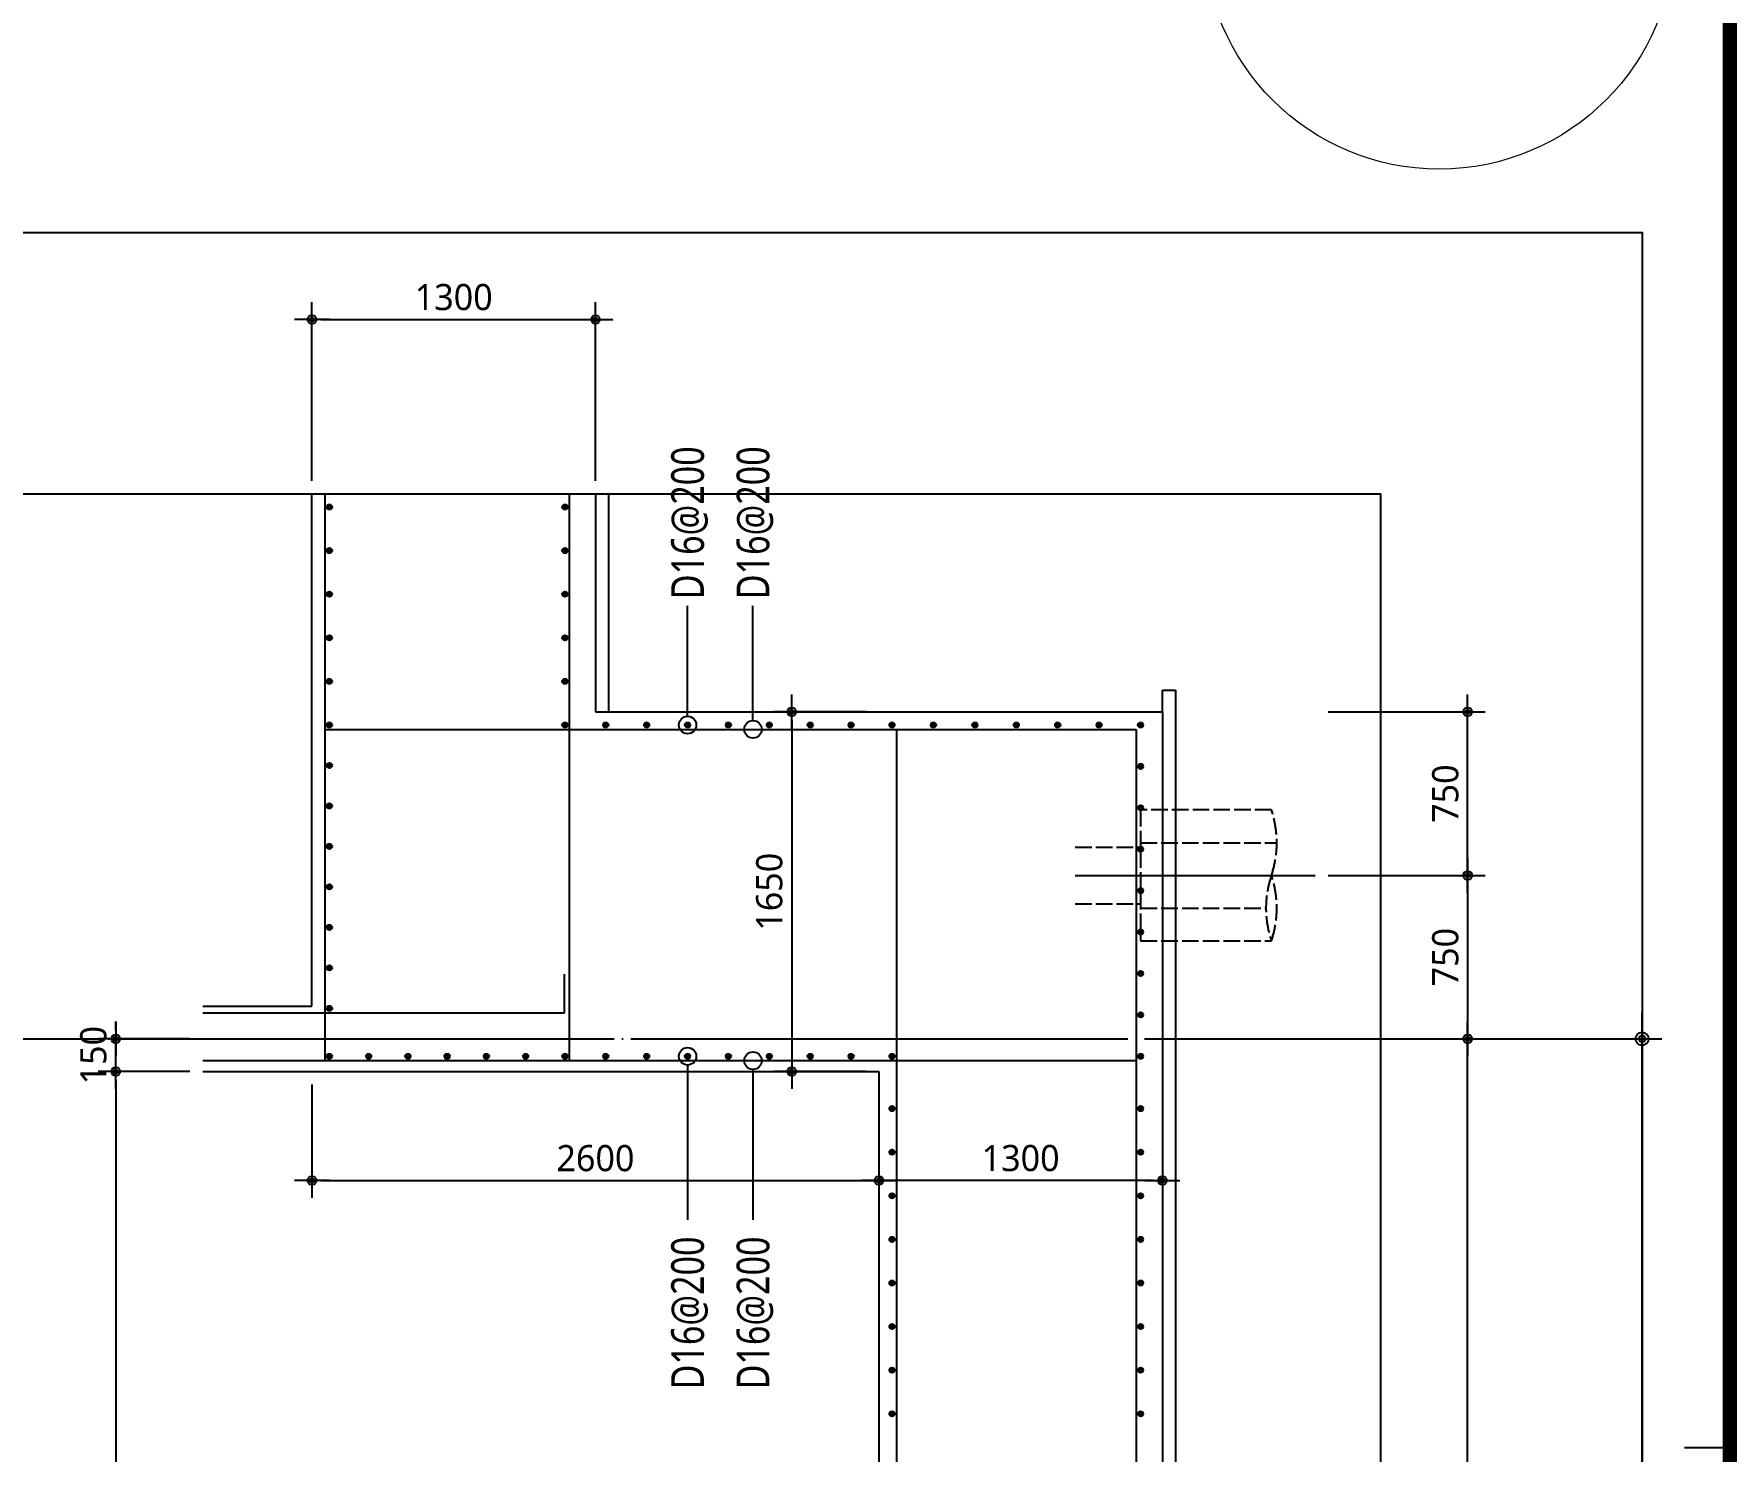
# Model space of a CAD drawing. Header units: millimetres. Extents: x 317501 to 814054, y -400799 to -14117.
# Drawn here: x 757303 to 765069, y -37734 to -31232 of the extents above; entities that cross this region are included whole.
import ezdxf
from ezdxf.enums import TextEntityAlignment as Align
from ezdxf.xclip import XClip

# ---------------------------------------------------------------- set-up
doc = ezdxf.new("R2010")
doc.units = ezdxf.units.MM
doc.header["$LTSCALE"] = 38
doc.header["$XCLIPFRAME"] = 0
for name, pattern in [('CEN', [62, 60, -1, 0, -1]), ('HID', [2.5, 2, -0.5]), ('XS-기초$0$HID', [2.3, 1.5, -0.8])]:
    doc.linetypes.add(name, pattern=pattern)
doc.layers.get('Defpoints').update_dxf_attribs({"color": 145})
for name, color, linetype in [('BAR1', 3, 'Continuous'), ('BARR', 1, 'Continuous'), ('CEN', 1, 'CEN'), ('DIM', 7, 'Continuous'), ('FORM_고양장항A-1BL-S-성능$0$FORM', 7, 'Continuous'), ('LEADER', 7, 'Continuous'), ('PI', 4, 'HID'), ('T', 1, 'Continuous'), ('W1', 11, 'Continuous'), ('XS-기초$0$252', 252, 'Continuous'), ('XS-기초$0$보강구간', 6, 'XS-기초$0$HID'), ('버림', 8, 'Continuous')]:
    doc.layers.add(name, color=color, linetype=linetype)
doc.layers.add('DEFPOINT', color=144, linetype='Continuous', plot=False)
doc.layers.add('FORM_고양장항A-1BL-S-성능$0$DEFPOINT', color=144, linetype='Continuous', plot=False)
doc.layers.add('TEXT', color=3, linetype='Continuous', lineweight=9)
doc.styles.add('맑은고딕', font='malgun.ttf')
doc.dimstyles.new('DIM_40', dxfattribs={"dimscale": 40, "dimtxt": 3, "dimasz": 1, "dimexe": 2, "dimexo": 1.5, "dimgap": 1, "dimtad": 1, "dimdec": 0, "dimzin": 0, "dimdsep": 46, "dimtxsty": '맑은고딕', "dimblk1": 'DIMDOT', "dimblk2": 'DIMDOT', "dimsah": 1, "dimcen": 0.09, "dimdle": 2, "dimclrd": 7, "dimclre": 7, "dimclrt": 6, "dimadec": 0, "dimazin": 0, "dimtfac": 1, "dimtdec": 0, "dimtix": 1, "dimtmove": 2, "dimatfit": 3, "dimldrblk": 'DIMDOT', "dimfxl": 0, "dimtolj": 1, "dimtzin": 0, "dimarcsym": 0})
doc.dimstyles.new('DIM_60', dxfattribs={"dimscale": 60, "dimtxt": 3, "dimasz": 1, "dimexe": 1.5, "dimexo": 2, "dimgap": 1, "dimtad": 1, "dimdec": 0, "dimzin": 0, "dimdsep": 46, "dimtxsty": '맑은고딕', "dimblk1": 'DIMDOT', "dimblk2": 'DIMDOT', "dimsah": 1, "dimcen": 0.09, "dimdle": 2, "dimclrd": 7, "dimclre": 7, "dimclrt": 3, "dimadec": 0, "dimazin": 0, "dimtfac": 1, "dimtdec": 0, "dimtix": 1, "dimtmove": 2, "dimatfit": 3, "dimldrblk": 'DIMDOT', "dimfxl": 0, "dimtolj": 1, "dimtzin": 0, "dimarcsym": 0})

# ---------------------------------------------------------------- blocks, each defined once
blk = doc.blocks.new('FORM_고양장항A-1BL-S-성능')
at = {"layer": 'FORM_고양장항A-1BL-S-성능$0$DEFPOINT', "color": 1}
blk.add_line((753, 434.5), (756, 434.5), dxfattribs=at)
at = {"layer": 'FORM_고양장항A-1BL-S-성능$0$FORM', "const_width": 1}
blk.add_lwpolyline([(25.5, 572.5), (25.5, 21.5), (756.5, 21.5), (756.5, 572.5)], close=True, dxfattribs=at)
at = {"layer": 'FORM_고양장항A-1BL-S-성능$0$FORM'}
blk.add_lwpolyline([(26, 572), (26, 22), (756, 22), (756, 572)], close=True, dxfattribs=at)
blk = doc.blocks.new('XS-기초$0$A$C762E058C')
at = {"layer": 'XS-기초$0$252'}
h = blk.add_hatch(color=256, dxfattribs=at)
h.dxf.hatch_style = 1
h.paths.add_polyline_path([(68150, -15900), (68150, -15100), (67650, -15100), (67650, -15900)])
h.paths.add_polyline_path([(60300, -15900), (60300, -15100), (59800, -15100), (59800, -15900)])
h.paths.add_polyline_path([(57590, -15900), (57340, -15900), (57340, -13415), (58140, -13415), (58140, -14615), (57590, -14615)])
h.paths.add_polyline_path([(58140, -12170), (58140, -10970), (57590, -10970), (57590, -8335), (58140, -8335), (58140, -6475), (57340, -6475), (57340, -12170)])
h.paths.add_polyline_path([(64580, -14615), (63780, -14615), (63780, -13415), (64580, -13415)])
h.paths.add_polyline_path([(68050, -13615), (67800, -13615), (67800, -12080), (68050, -12080)])
h.paths.add_polyline_path([(64580, -12170), (63780, -12170), (63780, -10970), (64580, -10970)])
h.paths.add_polyline_path([(70980, -12170), (70480, -12170), (70480, -10970), (71280, -10970), (71280, -15900), (70980, -15900), (70980, -14615), (70480, -14615), (70480, -13415), (70980, -13415)])
h.paths.add_polyline_path([(60310, -13615), (60560, -13615), (60560, -12080), (60310, -12080)])
h.paths.add_polyline_path([(50800, -12170), (50800, -10970), (50000, -10970), (50000, -12170)])
h.paths.add_polyline_path([(50800, -14615), (50800, -13415), (50000, -13415), (50000, -14615)])
h.paths.add_polyline_path([(46830, -13615), (47080, -13615), (47080, -12080), (46830, -12080)])
h.paths.add_polyline_path([(52175, -6475), (52175, -8335), (49225, -8335), (49225, -6475), (49925, -6475), (49925, -7635), (50700, -7635), (51475, -7635), (51475, -6475)])
h.paths.add_polyline_path([(63405, -6475), (63405, -7635), (64180, -7635), (64955, -7635), (64955, -6475), (65655, -6475), (65655, -8335), (62705, -8335), (62705, -6475)])
h.paths.add_polyline_path([(54570, -13615), (54320, -13615), (54320, -12080), (54570, -12080)])
h.paths.add_polyline_path([(62555, -4685), (62055, -4685), (62055, -2075), (61155, -2075), (61155, -2375), (61755, -2375), (61755, -4675), (56855, -4675), (56855, -2375), (57455, -2375), (57455, -2075), (56555, -2075), (56555, -4675), (54205, -4675), (54205, -4975), (61755, -4975), (61755, -5185), (62555, -5185)])
h.paths.add_polyline_path([(59965, -2075), (59965, -2375), (58645, -2375), (58645, -2075)], flags=17)
h.paths.add_polyline_path([(67650, -5185), (68450, -5185), (68450, -4685), (67650, -4685)])
h.paths.add_polyline_path([(80600, -5275), (80600, -4475), (80100, -4475), (80100, -5275)])
h.paths.add_polyline_path([(48285, -215), (48285, -340), (48285, -465), (51055, -465), (51055, -1885), (52105, -1885), (52105, -2375), (52405, -2375), (52405, -1585), (51355, -1585), (51355, -340), (51355, 905), (52405, 905), (52405, 1695), (52105, 1695), (52105, 1205), (51055, 1205), (51055, -215)])
h.paths.add_polyline_path([(48285, 7825), (48285, 7700), (48285, 7575), (51055, 7575), (51055, 6155), (52105, 6155), (52105, 5665), (52405, 5665), (52405, 6455), (51355, 6455), (51355, 7700), (51355, 8945), (52405, 8945), (52405, 9735), (52105, 9735), (52105, 9245), (51055, 9245), (51055, 7825)])
h.paths.add_polyline_path([(51405, 14290), (51405, 14540), (50775, 14540), (50775, 14290)])
h.paths.add_polyline_path([(52105, 13685), (52105, 14485), (52405, 14485), (52405, 13685)])
h.paths.add_polyline_path([(44765, 14270), (45065, 14270), (45065, 14670), (44765, 14670)])
h.paths.add_polyline_path([(45765, 14290), (45765, 14540), (47000, 14540), (47000, 14290)])
h.paths.add_polyline_path([(44765, 21250), (45065, 21250), (45065, 20850), (44765, 20850)])
h.paths.add_polyline_path([(45765, 21230), (45765, 20980), (47000, 20980), (47000, 21230)])
h.paths.add_polyline_path([(51405, 21230), (51405, 20980), (50775, 20980), (50775, 21230)])
h.paths.add_polyline_path([(52105, 21835), (52105, 21035), (52405, 21035), (52405, 21835)])
blk = doc.blocks.new('XS-기초')
at = {"layer": 'XS-기초$0$보강구간', "color": 7}
blk.add_lwpolyline([(181715, 193045), (185490, 193045), (185490, 188545), (179490, 188545), (179490, 193045), (179765, 193045), (179765, 194375), (181715, 194375), (181715, 193045)], dxfattribs=at)
at = {"layer": 'XS-기초$0$252'}
blk.add_blockref('XS-기초$0$A$C762E058C', (118310, 198300), dxfattribs=at)
blk = doc.blocks.new('DIMDOT')
at = {"layer": 'DIM', "linetype": 'Continuous'}
blk.add_line((-2, 0), (2, 0), dxfattribs=at)
for radius in [0.5, 0.25]:
    blk.add_circle((0, 0), radius, dxfattribs=at)
blk = doc.blocks.new('*D99')
at = {"layer": 'Defpoints', "color": 0, "linetype": 'Continuous', "transparency": 16777216}
for p in [(763478.9, -35842.5), (764678.9, -35842.5), (763478.9, -41042.5)]:
    blk.add_point(p, dxfattribs=at)
at = {"layer": 'DIM', "color": 7, "linetype": 'Continuous', "lineweight": -2, "transparency": 16777216}
for p, q in [((763598.9, -35842.5), (764768.9, -35842.5)), ((764678.9, -40982.5), (764678.9, -35902.5)), ((763598.9, -41042.5), (764768.9, -41042.5))]:
    blk.add_line(p, q, dxfattribs=at)
at = {"layer": 'DIM', "color": 7, "linetype": 'Continuous', "lineweight": -2, "transparency": 16777216, "xscale": 60, "yscale": 60, "zscale": 60}
for p, rotation in [((764678.9, -35842.5), 90), ((764678.9, -41042.5), 270)]:
    blk.add_blockref('DIMDOT', p, dxfattribs=dict(at, rotation=rotation))
at = {"layer": 'DIM', "color": 3, "linetype": 'Continuous', "transparency": 16777216, "insert": (764525.9, -38442.5), "char_height": 180, "attachment_point": 5, "rotation": 90, "style": '맑은고딕'}
blk.add_mtext('\\A1;5200', dxfattribs=at)
blk = doc.blocks.new('p')
at = {"layer": 'PI'}
for p, q in [((-130, 300), (-130, 0)), ((130, 300), (130, 0)), ((300, 0), (-300, 0)), ((-300, 0), (-300, -600)), ((-150, 0), (-150, -575)), ((150, 0), (150, -625)), ((300, -600), (300, 0))]:
    blk.add_line(p, q, dxfattribs=at)
at = {"layer": 'PI', "color": 6, "linetype": 'Continuous'}
blk.add_line((0, 300, 0), (0, -800, 0), dxfattribs=at)
at = {"layer": 'PI'}
for centre, start, end in [((-150, -1037.5), 71.07536, 108.92464), ((-150, -162.5), 251.07536, 288.92464), ((150, -162.5), 251.07536, 288.92464)]:
    blk.add_arc(centre, 462.5, start, end, dxfattribs=at)
blk = doc.blocks.new('*D502')
at = {"layer": 'Defpoints', "color": 0, "linetype": 'Continuous', "transparency": 16777216}
for p in [(763178.9, -35092.5), (763178.9, -35842.5), (763878.9, -35842.5)]:
    blk.add_point(p, dxfattribs=at)
at = {"layer": 'DIM', "color": 7, "linetype": 'Continuous', "lineweight": -2, "transparency": 16777216}
for p, q in [((763238.9, -35092.5), (763958.9, -35092.5)), ((763878.9, -35132.5), (763878.9, -35802.5)), ((763238.9, -35842.5), (763958.9, -35842.5))]:
    blk.add_line(p, q, dxfattribs=at)
at = {"layer": 'DIM', "color": 7, "linetype": 'Continuous', "lineweight": -2, "transparency": 16777216, "xscale": 40, "yscale": 40, "zscale": 40}
for p, rotation in [((763878.9, -35092.5), 90), ((763878.9, -35842.5), 270)]:
    blk.add_blockref('DIMDOT', p, dxfattribs=dict(at, rotation=rotation))
at = {"layer": 'DIM', "color": 6, "linetype": 'Continuous', "transparency": 16777216, "insert": (763776.9, -35467.5), "char_height": 120, "attachment_point": 5, "rotation": 90, "style": '맑은고딕'}
blk.add_mtext('\\A1;750', dxfattribs=at)
blk = doc.blocks.new('*D503')
at = {"layer": 'Defpoints', "color": 0, "linetype": 'Continuous', "transparency": 16777216}
for p in [(763178.9, -34342.5), (763878.9, -34342.5), (763178.9, -35092.5)]:
    blk.add_point(p, dxfattribs=at)
at = {"layer": 'DIM', "color": 7, "linetype": 'Continuous', "lineweight": -2, "transparency": 16777216}
for p, q in [((763238.9, -34342.5), (763958.9, -34342.5)), ((763878.9, -35052.5), (763878.9, -34382.5)), ((763238.9, -35092.5), (763958.9, -35092.5))]:
    blk.add_line(p, q, dxfattribs=at)
at = {"layer": 'DIM', "color": 7, "linetype": 'Continuous', "lineweight": -2, "transparency": 16777216, "xscale": 40, "yscale": 40, "zscale": 40}
for p, rotation in [((763878.9, -34342.5), 90), ((763878.9, -35092.5), 270)]:
    blk.add_blockref('DIMDOT', p, dxfattribs=dict(at, rotation=rotation))
at = {"layer": 'DIM', "color": 6, "linetype": 'Continuous', "transparency": 16777216, "insert": (763776.9, -34717.5), "char_height": 120, "attachment_point": 5, "rotation": 90, "style": '맑은고딕'}
blk.add_mtext('\\A1;750', dxfattribs=at)
blk = doc.blocks.new('*D504')
at = {"layer": 'Defpoints', "color": 0, "linetype": 'Continuous', "transparency": 16777216}
for p in [(763178.9, -35842.5), (763878.9, -35842.5), (763178.9, -40952.5)]:
    blk.add_point(p, dxfattribs=at)
at = {"layer": 'DIM', "color": 7, "linetype": 'Continuous', "lineweight": -2, "transparency": 16777216}
for p, q in [((763238.9, -35842.5), (763958.9, -35842.5)), ((763878.9, -40912.5), (763878.9, -35882.5)), ((763238.9, -40952.5), (763958.9, -40952.5))]:
    blk.add_line(p, q, dxfattribs=at)
at = {"layer": 'DIM', "color": 7, "linetype": 'Continuous', "lineweight": -2, "transparency": 16777216, "xscale": 40, "yscale": 40, "zscale": 40}
for p, rotation in [((763878.9, -35842.5), 90), ((763878.9, -40952.5), 270)]:
    blk.add_blockref('DIMDOT', p, dxfattribs=dict(at, rotation=rotation))
at = {"layer": 'DIM', "color": 6, "linetype": 'Continuous', "transparency": 16777216, "insert": (763776.6, -38397.5), "char_height": 120, "attachment_point": 5, "rotation": 90, "style": '맑은고딕'}
blk.add_mtext('\\A1;5110', dxfattribs=at)
blk = doc.blocks.new('BAR')
at = {"layer": 'BARR'}
h = blk.add_hatch(color=256, dxfattribs=at)
edge = h.paths.add_edge_path()
edge.add_arc((0, 0), 15, 0, 360)
blk.add_circle((0, 0), 15, dxfattribs=at)
blk = doc.blocks.new('*D507')
at = {"layer": 'Defpoints', "color": 0, "linetype": 'Continuous', "transparency": 16777216}
for p in [(758578.9, -35992.5), (761178.9, -35992.5), (761178.9, -36492.5)]:
    blk.add_point(p, dxfattribs=at)
at = {"layer": 'DIM', "color": 7, "linetype": 'Continuous', "lineweight": -2, "transparency": 16777216}
for p, q in [((758578.9, -36052.5), (758578.9, -36572.5)), ((761178.9, -36052.5), (761178.9, -36572.5)), ((758618.9, -36492.5), (761138.9, -36492.5))]:
    blk.add_line(p, q, dxfattribs=at)
at = {"layer": 'DIM', "color": 7, "linetype": 'Continuous', "lineweight": -2, "transparency": 16777216, "xscale": 40, "yscale": 40, "zscale": 40, "rotation": 180}
blk.add_blockref('DIMDOT', (758578.9, -36492.5), dxfattribs=at)
at = {"layer": 'DIM', "color": 7, "linetype": 'Continuous', "lineweight": -2, "transparency": 16777216, "xscale": 40, "yscale": 40, "zscale": 40}
blk.add_blockref('DIMDOT', (761178.9, -36492.5), dxfattribs=at)
at = {"layer": 'DIM', "color": 6, "linetype": 'Continuous', "transparency": 16777216, "insert": (759878.9, -36390.5), "char_height": 120, "attachment_point": 5, "style": '맑은고딕'}
blk.add_mtext('\\A1;2600', dxfattribs=at)
blk = doc.blocks.new('*D508')
at = {"layer": 'Defpoints', "color": 0, "linetype": 'Continuous', "transparency": 16777216}
for p in [(761178.9, -35992.5), (762478.9, -35992.5), (761178.9, -36492.5)]:
    blk.add_point(p, dxfattribs=at)
at = {"layer": 'DIM', "color": 7, "linetype": 'Continuous', "lineweight": -2, "transparency": 16777216}
for p, q in [((761178.9, -36052.5), (761178.9, -36572.5)), ((762478.9, -36052.5), (762478.9, -36572.5)), ((762438.9, -36492.5), (761218.9, -36492.5))]:
    blk.add_line(p, q, dxfattribs=at)
at = {"layer": 'DIM', "color": 7, "linetype": 'Continuous', "lineweight": -2, "transparency": 16777216, "xscale": 40, "yscale": 40, "zscale": 40, "rotation": 180}
blk.add_blockref('DIMDOT', (761178.9, -36492.5), dxfattribs=at)
at = {"layer": 'DIM', "color": 7, "linetype": 'Continuous', "lineweight": -2, "transparency": 16777216, "xscale": 40, "yscale": 40, "zscale": 40}
blk.add_blockref('DIMDOT', (762478.9, -36492.5), dxfattribs=at)
at = {"layer": 'DIM', "color": 6, "linetype": 'Continuous', "transparency": 16777216, "insert": (761828.9, -36390.1), "char_height": 120, "attachment_point": 5, "style": '맑은고딕'}
blk.add_mtext('\\A1;1300', dxfattribs=at)
blk = doc.blocks.new('*D510')
at = {"layer": 'Defpoints', "color": 0, "linetype": 'Continuous', "transparency": 16777216}
for p in [(758078.9, -35992.5), (757678.9, -40892.5), (758078.9, -40892.5)]:
    blk.add_point(p, dxfattribs=at)
at = {"layer": 'DIM', "color": 7, "linetype": 'Continuous', "lineweight": -2, "transparency": 16777216}
for p, q in [((758018.9, -35992.5), (757598.9, -35992.5)), ((757678.9, -36032.5), (757678.9, -40852.5)), ((758018.9, -40892.5), (757598.9, -40892.5))]:
    blk.add_line(p, q, dxfattribs=at)
at = {"layer": 'DIM', "color": 7, "linetype": 'Continuous', "lineweight": -2, "transparency": 16777216, "xscale": 40, "yscale": 40, "zscale": 40}
for p, rotation in [((757678.9, -35992.5), 90), ((757678.9, -40892.5), 270)]:
    blk.add_blockref('DIMDOT', p, dxfattribs=dict(at, rotation=rotation))
at = {"layer": 'DIM', "color": 6, "linetype": 'Continuous', "transparency": 16777216, "insert": (757576.9, -38442.5), "char_height": 120, "attachment_point": 5, "rotation": 90, "style": '맑은고딕'}
blk.add_mtext('\\A1;4900', dxfattribs=at)
blk = doc.blocks.new('*D511')
at = {"layer": 'Defpoints', "color": 0, "linetype": 'Continuous', "transparency": 16777216}
for p in [(757678.9, -35842.5), (758078.9, -35842.5), (758078.9, -35992.5)]:
    blk.add_point(p, dxfattribs=at)
at = {"layer": 'DIM', "color": 7, "linetype": 'Continuous', "lineweight": -2, "transparency": 16777216}
for p, q in [((757678.9, -35802.5), (757678.9, -35762.5)), ((758018.9, -35842.5), (757598.9, -35842.5)), ((757678.9, -35992.5), (757678.9, -35842.5)), ((758018.9, -35992.5), (757598.9, -35992.5)), ((757678.9, -36032.5), (757678.9, -36072.5))]:
    blk.add_line(p, q, dxfattribs=at)
at = {"layer": 'DIM', "color": 7, "linetype": 'Continuous', "lineweight": -2, "transparency": 16777216, "xscale": 40, "yscale": 40, "zscale": 40}
for p, rotation in [((757678.9, -35842.5), 270), ((757678.9, -35992.5), 90)]:
    blk.add_blockref('DIMDOT', p, dxfattribs=dict(at, rotation=rotation))
at = {"layer": 'DIM', "color": 6, "linetype": 'Continuous', "transparency": 16777216, "insert": (757576.6, -35917.5), "char_height": 120, "attachment_point": 5, "rotation": 90, "style": '맑은고딕'}
blk.add_mtext('\\A1;150', dxfattribs=at)
blk = doc.blocks.new('*D512')
at = {"layer": 'Defpoints', "color": 0, "linetype": 'Continuous', "transparency": 16777216}
for p in [(759878.9, -32542.5), (758578.9, -33342.5), (759878.9, -33342.5)]:
    blk.add_point(p, dxfattribs=at)
at = {"layer": 'DIM', "color": 7, "linetype": 'Continuous', "lineweight": -2, "transparency": 16777216}
for p, q in [((758578.9, -33282.5), (758578.9, -32462.5)), ((759878.9, -33282.5), (759878.9, -32462.5)), ((758618.9, -32542.5), (759838.9, -32542.5))]:
    blk.add_line(p, q, dxfattribs=at)
at = {"layer": 'DIM', "color": 7, "linetype": 'Continuous', "lineweight": -2, "transparency": 16777216, "xscale": 40, "yscale": 40, "zscale": 40, "rotation": 180}
blk.add_blockref('DIMDOT', (758578.9, -32542.5), dxfattribs=at)
at = {"layer": 'DIM', "color": 7, "linetype": 'Continuous', "lineweight": -2, "transparency": 16777216, "xscale": 40, "yscale": 40, "zscale": 40}
blk.add_blockref('DIMDOT', (759878.9, -32542.5), dxfattribs=at)
at = {"layer": 'DIM', "color": 6, "linetype": 'Continuous', "transparency": 16777216, "insert": (759228.9, -32440.1), "char_height": 120, "attachment_point": 5, "style": '맑은고딕'}
blk.add_mtext('\\A1;1300', dxfattribs=at)
blk = doc.blocks.new('*D514')
at = {"layer": 'Defpoints', "color": 0, "linetype": 'Continuous', "transparency": 16777216}
for p in [(761178.9, -34342.5), (760778.9, -35992.5), (761178.9, -35992.5)]:
    blk.add_point(p, dxfattribs=at)
at = {"layer": 'DIM', "color": 7, "linetype": 'Continuous', "lineweight": -2, "transparency": 16777216}
for p, q in [((761118.9, -34342.5), (760698.9, -34342.5)), ((760778.9, -34382.5), (760778.9, -35952.5)), ((761118.9, -35992.5), (760698.9, -35992.5))]:
    blk.add_line(p, q, dxfattribs=at)
at = {"layer": 'DIM', "color": 7, "linetype": 'Continuous', "lineweight": -2, "transparency": 16777216, "xscale": 40, "yscale": 40, "zscale": 40}
for p, rotation in [((760778.9, -34342.5), 90), ((760778.9, -35992.5), 270)]:
    blk.add_blockref('DIMDOT', p, dxfattribs=dict(at, rotation=rotation))
at = {"layer": 'DIM', "color": 6, "linetype": 'Continuous', "transparency": 16777216, "insert": (760676.6, -35167.5), "char_height": 120, "attachment_point": 5, "rotation": 90, "style": '맑은고딕'}
blk.add_mtext('\\A1;1650', dxfattribs=at)

msp = doc.modelspace()

# ---------------------------------------------------------------- linework, layer by layer
at = {"layer": 'BAR1'}
for p, q in [((758638.9, -35942.5), (758638.9, -33342.5)), ((759758.9, -33342.5), (759758.9, -35942.5)), ((758638.9, -34422.5), (762358.9, -34422.5)), ((761258.9, -34422.5), (761258.9, -42492.5)), ((762358.9, -34422.5), (762358.9, -42492.5)), ((759737.6, -35722.5), (759737.6, -35546.3)), ((758078.9, -35722.5), (759737.6, -35722.5)), ((758078.9, -35942.5), (762358.9, -35942.5))]:
    msp.add_line(p, q, dxfattribs=at)
at = {"layer": 'CEN'}
msp.add_line((755328.9, -35842.5), (763478.9, -35842.5), dxfattribs=at)
at = {"layer": 'DEFPOINT'}
for points in [[(723053.9, -32142.5), (764678.9, -32142.5), (764678.9, -61967.5), (723053.9, -61967.5)], [(724553.9, -33342.5), (763478.9, -33342.5), (763478.9, -60767.5), (724553.9, -60767.5)]]:
    msp.add_lwpolyline(points, close=True, dxfattribs=at)
at = {"layer": 'LEADER'}
for points in [[(760301.4, -34362.5), (760301.4, -33856)], [(760601.4, -34382.5), (760601.4, -33856)], [(760301.4, -35962.5), (760301.4, -36672.1)], [(760601.4, -35982.5), (760601.4, -36672.1)]]:
    msp.add_lwpolyline(points, dxfattribs=at)
at = {"layer": 'LEADER', "color": 7}
for centre in [(760301.4, -34402.5), (760601.4, -34422.5), (760301.4, -35922.5), (760601.4, -35942.5)]:
    msp.add_circle(centre, 40, dxfattribs=at)
at = {"layer": 'TEXT'}
msp.add_circle((763748.9, -30772.5), 1080, dxfattribs=at)
at = {"layer": 'W1'}
for p, q in [((758578.9, -35692.5), (758578.9, -33342.5)), ((759878.9, -33342.5), (759878.9, -34342.5)), ((759878.9, -34342.5), (762478.9, -34342.5)), ((762478.9, -34342.5), (762478.9, -42542.5)), ((758078.9, -35692.5), (758578.9, -35692.5)), ((758078.9, -35992.5), (761178.9, -35992.5)), ((761178.9, -35992.5), (761178.9, -40892.5))]:
    msp.add_line(p, q, dxfattribs=at)
at = {"layer": '버림'}
for p, q in [((759938.9, -33342.5), (759938.9, -34342.5)), ((762478.9, -34342.5), (762478.9, -34242.5)), ((762478.9, -34242.5), (762538.9, -34242.5)), ((762538.9, -34242.5), (762538.9, -42642.5))]:
    msp.add_line(p, q, dxfattribs=at)

# ---------------------------------------------------------------- block references
at = {"xscale": 60, "yscale": 60, "zscale": 60}
msp.add_blockref('FORM_고양장항A-1BL-S-성능', (719693.9, -63787.5), dxfattribs=at)
ref = msp.add_blockref('XS-기초', (948653.9, -216057.5), dxfattribs=dict(rotation=89.99999999999909))
XClip(ref).set_block_clipping_path([(160289.9999999976, 191975.0000000133), (182714.9999999962, 224100.000000005)])
at = {"layer": 'BARR', "xscale": 0.8, "yscale": 0.8, "zscale": 0.8, "rotation": 270}
for p in [(758658.9, -33402.5), (759738.9, -33402.5), (758658.9, -33602.5), (759738.9, -33602.5), (758658.9, -33802.5), (759738.9, -33802.5), (758658.9, -34002.5), (759738.9, -34002.5), (758658.9, -34202.5), (759738.9, -34202.5), (758658.9, -34402.5), (759738.9, -34402.5), (759926.4, -34402.5), (760113.9, -34402.5), (760301.4, -34402.5), (760488.9, -34402.5), (760676.4, -34402.5), (760863.9, -34402.5), (761051.4, -34402.5), (761238.9, -34402.5), (761428.9, -34402.5), (761618.9, -34402.5), (761808.9, -34402.5), (761998.9, -34402.5), (762188.9, -34402.5), (762378.9, -34402.5), (758658.9, -34588.2), (762378.9, -34592.5), (758658.9, -34773.9), (762378.9, -34782.5), (758658.9, -34959.6), (762378.9, -34972.5), (758658.9, -35145.4), (762378.9, -35162.5), (758658.9, -35331.1), (762378.9, -35352.5), (758658.9, -35516.8), (762378.9, -35542.5), (758658.9, -35702.5), (762378.9, -35732.5), (758658.9, -35922.5), (758838.9, -35922.5), (759018.9, -35922.5), (759198.9, -35922.5), (759378.9, -35922.5), (759558.9, -35922.5), (759738.9, -35922.5), (759926.4, -35922.5), (760113.9, -35922.5), (760301.4, -35922.5), (760488.9, -35922.5), (760676.4, -35922.5), (760863.9, -35922.5), (761051.4, -35922.5), (761238.9, -35922.5), (762378.9, -35922.5), (761238.9, -36162.5), (762378.9, -36162.5), (761238.9, -36362.5), (762378.9, -36362.5), (761238.9, -36562.5), (762378.9, -36562.5), (761238.9, -36762.5), (762378.9, -36762.5), (761238.9, -36962.5), (762378.9, -36962.5), (761238.9, -37162.5), (762378.9, -37162.5), (761238.9, -37362.5), (762378.9, -37362.5), (761238.9, -37562.5), (762378.9, -37562.5)]:
    msp.add_blockref('BAR', p, dxfattribs=at)
at = {"layer": 'PI', "rotation": 90}
msp.add_blockref('p', (762378.9, -35092.5, 0), dxfattribs=at)

# ---------------------------------------------------------------- texts
at = {"layer": 'T', "style": '맑은고딕', "width": 0.8}
for p in [(760301.4, -33825.7), (760601.4, -33825.7), (760301.4, -37450.8), (760601.4, -37450.8)]:
    msp.add_text('D16@200', height=150, rotation=90, dxfattribs=at).set_placement(p, align=Align.MIDDLE_LEFT)

# ---------------------------------------------------------------- dimensions: what is measured, and where the dimension line sits
at = {"layer": 'DIM', "linetype": 'Continuous'}
for base, p1, p2, picture, middle in [((759878.9, -32542.5), (758578.9, -33342.5), (759878.9, -33342.5), '*D512', (759228.9, -32440.1)), ((761178.9, -36492.5), (758578.9, -35992.5), (761178.9, -35992.5), '*D507', (759878.9, -36390.5))]:
    dim = msp.add_linear_dim(base=base, p1=p1, p2=p2, dimstyle='DIM_40', override={"dimtix": 1, "dimatfit": 3}, dxfattribs=at)
    dim.commit()
    dim.dimension.update_dxf_attribs({"geometry": picture, "text_midpoint": middle})
for base, p1, p2, angle, picture, middle in [((760778.9, -35992.5), (761178.9, -34342.5), (761178.9, -35992.5), 90, '*D514', (760676.6, -35167.5)), ((763878.9, -34342.5), (763178.9, -35092.5), (763178.9, -34342.5), 90, '*D503', (763776.9, -34717.5)), ((763878.9, -35842.5), (763178.9, -35092.5), (763178.9, -35842.5), 270, '*D502', (763776.9, -35467.5)), ((757678.9, -35842.5), (758078.9, -35992.5), (758078.9, -35842.5), 270, '*D511', (757576.6, -35917.5)), ((763878.9, -35842.5), (763178.9, -40952.5), (763178.9, -35842.5), 90, '*D504', (763776.6, -38397.5)), ((757678.9, -40892.5), (758078.9, -35992.5), (758078.9, -40892.5), 90, '*D510', (757576.9, -38442.5)), ((761178.9, -36492.5), (762478.9, -35992.5), (761178.9, -35992.5), 180, '*D508', (761828.9, -36390.1))]:
    dim = msp.add_linear_dim(base=base, p1=p1, p2=p2, angle=angle, dimstyle='DIM_40', override={"dimtix": 1, "dimatfit": 3}, dxfattribs=at)
    dim.commit()
    dim.dimension.update_dxf_attribs({"geometry": picture, "text_midpoint": middle})
dim = msp.add_linear_dim(base=(764678.9, -35842.5), p1=(763478.9, -41042.5), p2=(763478.9, -35842.5), angle=90, dimstyle='DIM_60', dxfattribs=at)
dim.commit()
dim.dimension.update_dxf_attribs({"geometry": '*D99', "text_midpoint": (764525.9, -38442.5)})

doc.saveas('drawing.dxf')
